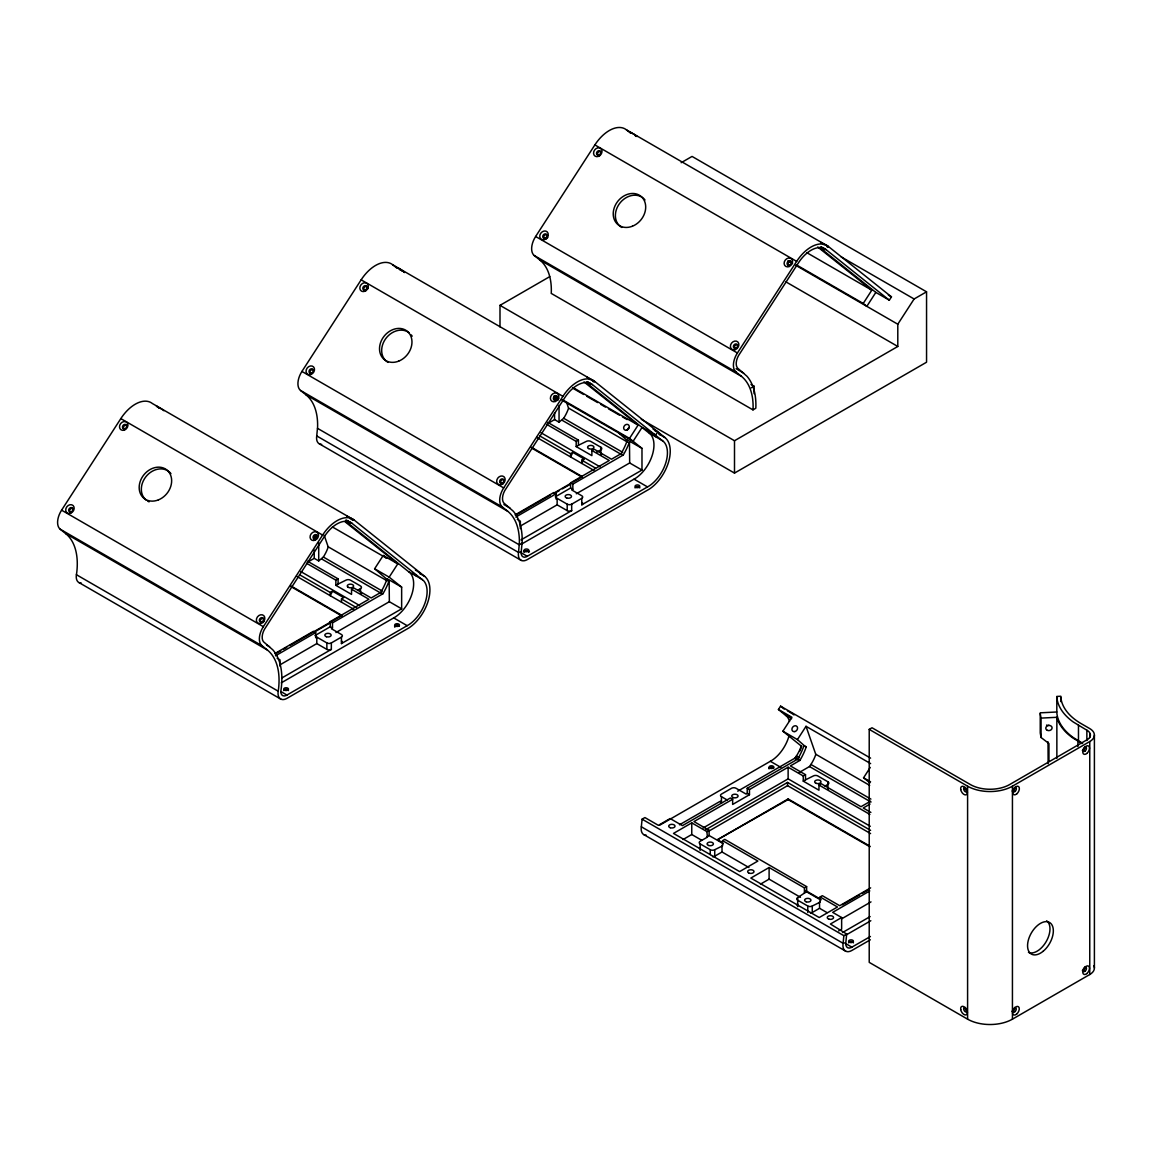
<?xml version="1.0" encoding="UTF-8"?>
<svg xmlns="http://www.w3.org/2000/svg" width="1152" height="1152" viewBox="0 0 1152 1152"><rect width="100%" height="100%" fill="white"/><g stroke="black" fill="none" stroke-linecap="round" stroke-linejoin="round"><path stroke-width="1.5" d="M404.64 272.462L403.776 271.627M520.373 528.624L520.358 521.15L517.306 519.379M803.261 775.958L803.261 781.142L805.507 779.846L805.507 774.662L803.261 775.958L788.126 767.218L749.462 789.552L749.462 794.722L732.643 804.442L732.643 799.258L730.397 797.962L682.459 825.638L670.147 818.539L658.382 825.336L644.904 817.56L642.096 819.173L641.333 826.79A12.586 7.272 -60 0 0 642.442 833.414L643.205 834.221A12.586 7.272 -60 0 0 646.272 835.2M754.085 393.682L754.07 386.208L750.974 384.422M534.254 255.528L539.669 259.848A70.546 40.723 -60 0 1 551.304 292.162L551.218 293.4L752.976 409.882L753.077 408.643A70.546 40.723 -60 0 0 741.427 376.33L736.027 372.024L534.254 255.528A15.854 9.158 -60 0 1 531.648 249.278L531.677 247.565A15.854 9.158 -60 0 1 535.637 236.491L594.878 144.907A31.709 18.302 -60 0 1 626.458 129.859L828.23 246.355L891.461 296.87L889.315 300.182L875.837 292.406L819.634 247.507M838.714 930.874L841.637 929.189L841.637 917.539L830.419 924.019L846.677 934.042L843.854 935.669L843.091 943.286A12.586 7.272 -60 0 0 851.832 950.486L870.35 939.787M846.677 934.042L845.755 943.402A8.611 4.968 -60 0 0 850.939 947.678L870.422 936.504M76.406 574.704L76.795 572.112A70.546 40.723 -60 0 0 65.621 533.534L60.206 529.214A15.854 9.158 -60 0 1 57.6 522.965L57.629 521.251A15.854 9.158 -60 0 1 61.589 510.178L120.83 418.594A31.709 18.302 -60 0 1 152.41 403.546L354.182 520.042L424.67 576.346A31.709 18.302 -60 0 1 428.141 601.099A31.709 18.302 -60 0 1 409.061 627.826L286.906 698.386A12.586 7.272 -60 0 1 278.179 691.186L76.406 574.704A12.586 7.272 -60 0 0 77.515 581.328L78.278 582.12A12.586 7.272 -60 0 0 81.346 583.099M316.728 435.946L317.592 427.09A70.546 40.723 -60 0 0 305.942 394.776L300.542 390.47A15.854 9.158 -60 0 1 297.936 384.221L297.965 382.507A15.854 9.158 -60 0 1 301.925 371.434L361.152 279.835A31.709 18.302 -60 0 1 392.746 264.787L594.518 381.283L665.006 437.587A31.709 18.302 -60 0 1 668.462 462.341A31.709 18.302 -60 0 1 649.397 489.067L527.242 559.627A12.586 7.272 -60 0 1 518.501 552.442L316.728 435.946A12.586 7.272 -60 0 0 317.851 442.57L318.6 443.362A12.586 7.272 -60 0 0 321.667 444.355M278.179 691.186L278.568 688.608A70.546 40.723 -60 0 0 267.379 650.03L261.979 645.71L60.206 529.214M518.501 552.442L519.35 543.586A70.546 40.723 -60 0 0 507.715 511.272L502.315 506.952L300.542 390.47M324.216 535.334L328.219 546.998A26.942 15.552 -60 0 1 323.352 557.021L318.715 560.938L314.237 558.346L308.448 561.686M566.856 403.171L568.555 408.254A26.942 15.552 -60 0 1 563.674 418.277L559.051 422.179L554.573 419.602L547.33 423.778M799.2 772.488L809.496 766.541L810.922 764.467A26.942 15.552 -60 0 0 815.803 754.445L806.026 726.322L797.443 739.598L806.112 747.259A43.546 25.142 -60 0 1 799.906 760.421L790.373 765.922L805.507 774.662M314.05 537.235L317.232 538.373M341.438 640.987A3.168 1.829 0 0 1 341.438 643.579L401.645 608.818L401.645 587.117L389.174 577.152L397.771 563.875L383.213 555.48L374.63 568.757L386.914 579.298A43.546 25.142 -60 0 1 380.693 592.459L371.174 597.96L353.794 587.938L351.547 589.219L351.547 594.403L335.866 585.346L335.866 580.162L306.518 563.227M554.371 398.477L557.554 399.614M618.566 432.878L627.235 440.539A43.546 25.142 -60 0 1 621.029 453.715L611.496 459.216L594.13 449.179L591.883 450.475L591.883 455.645L576.187 446.587L576.187 441.418L546.854 424.469M341.467 602.165L341.467 598.939L343.699 597.643L332.496 591.163L330.25 595.699L330.25 592.459L299.506 574.704M584.035 458.885L581.789 460.181L581.789 463.421L584.035 458.885L572.832 452.419L570.586 456.941L570.586 453.715L539.842 435.96M261.979 645.71A15.854 9.158 -60 0 1 263.362 626.674L322.603 535.075A31.709 18.302 -60 0 1 354.182 520.042M502.315 506.952A15.854 9.158 -60 0 1 503.698 487.915L562.925 396.331A31.709 18.302 -60 0 1 594.518 381.283M576.288 493.776L629.669 462.96L629.482 441.835A43.546 25.142 -60 0 1 623.275 454.997L572.832 484.128L572.832 489.298L571.709 489.946L581.774 495.763A3.168 1.829 0 0 1 581.774 498.355L581.774 504.821L641.981 470.059L641.981 448.358L629.51 438.408L638.093 425.117L584.006 381.917M736.027 372.024A15.854 9.158 -60 0 1 737.41 352.987L796.651 261.389A31.709 18.302 -60 0 1 828.23 246.355M875.837 292.406L866.822 306.346L863.222 303.466L871.805 290.189L817.718 246.989M499.997 326.923L499.997 305.352L734.501 440.741L897.797 346.464L897.797 324.216L914.112 298.987L926.554 291.816L926.554 362.218L734.501 473.098L641.318 419.299M789.509 721.382A27.734 16.013 -60 0 0 786.917 716.458L778.435 709.474L780.581 706.162L870.595 758.131M737.741 791.165L794.952 758.131L796.378 756.072A26.942 15.552 -60 0 0 801.259 746.05L782.885 731.203L791.914 717.264L778.435 709.474M869.904 782.842L863.568 777.787L870.25 767.448M281.232 682.862L395.395 616.925A27.734 16.013 -60 0 0 410.285 573.062L345.47 521.093M521.568 544.104L635.717 478.166A27.734 16.013 -60 0 0 650.606 434.318L585.922 382.435M352.037 523.354A27.749 16.013 -60 0 0 324.403 536.515L264.37 629.453A11.88 6.854 -60 0 0 263.477 641.736L272.851 649.872A74.506 43.013 -60 0 1 281.347 687.456L280.829 691.301A8.611 4.968 -60 0 0 286.013 695.578L408.874 624.701A27.734 16.013 -60 0 0 423.763 580.853L352.037 523.354L346.046 519.898M592.373 384.61A27.749 16.013 -60 0 0 564.725 397.771L504.706 490.694A11.88 6.854 -60 0 0 503.813 502.978L513.187 511.114A74.506 43.013 -60 0 1 522.158 542.074L521.15 552.557A8.611 4.968 -60 0 0 526.349 556.819L649.195 485.942A27.734 16.013 -60 0 0 664.085 442.094L592.373 384.61L587.88 382.003M659.419 825.35L772.027 760.306A27.734 16.013 -60 0 0 789.091 735.61M681.163 162.706L692.05 156.427L926.554 291.816M499.997 305.352L549.763 276.624M335.866 580.162L338.098 578.866L338.098 584.05L335.866 585.346M576.187 441.418L578.434 440.122L578.434 445.291L576.187 446.587M330.25 592.459L332.496 591.163M570.586 453.715L572.832 452.419M357.61 590.256L360.518 588.586A3.168 1.829 0 0 0 360.518 585.994L350.438 580.162A3.168 1.829 0 0 0 345.946 580.162L338.098 584.05M596.477 452.347L600.854 449.827A3.168 1.829 0 0 0 600.854 447.235L590.76 441.418A3.168 1.829 0 0 0 586.282 441.418L578.434 445.291M274.766 653.616L313.445 631.296L315.677 632.592L315.677 637.762L316.8 637.114L326.866 642.931A3.168 1.829 0 0 0 331.344 642.931L341.438 637.099A3.168 1.829 0 0 0 341.438 634.507L331.373 628.704L332.496 628.056L332.496 622.872L382.939 593.755A43.546 25.142 -60 0 0 389.146 580.594L389.347 601.704L335.952 632.534M314.971 635.587L330.25 626.76L330.25 621.59L368.928 599.256L351.547 589.219M515.102 514.872L553.766 492.538L556.013 493.834L556.013 499.018L557.136 498.37L567.202 504.173A3.168 1.829 0 0 0 571.68 504.173L581.774 498.355M555.293 496.829L570.586 488.002L570.586 482.832L609.264 460.498L591.883 450.475M276.005 653.544L280.613 650.894M283.68 649.123L286.762 647.338M289.829 645.566L340.488 616.32M516.341 514.8L550.109 495.302M553.19 493.517L570.067 483.768M573.149 481.997L582.35 476.683L531.432 447.278M314.395 632.045L329.746 623.174M554.717 493.286L559.325 490.622M562.392 488.851L570.067 484.416M275.472 655.805L315.677 632.592M515.808 517.046L556.013 493.834M751.262 387.821L754.07 386.208M280.008 664.834L316.8 643.594L326.866 649.397A3.168 1.829 0 0 0 331.344 649.397L331.344 642.931M520.33 526.075L557.136 504.835L567.202 510.638A3.168 1.829 0 0 0 571.68 510.638L571.68 504.173M282.182 677.779L331.344 649.397M520.978 539.914L571.68 510.638M522.072 543.197L519.264 544.824L317.491 428.328M752.976 409.882L755.798 408.254L755.87 407.146A74.506 43.013 -60 0 0 746.899 376.186L737.525 368.05A11.88 6.854 -60 0 1 738.418 355.766L798.451 262.829A27.749 16.013 -60 0 1 826.085 249.667L889.315 300.182M679.478 824.803L719.899 801.461M749.462 794.722L747.216 793.426L747.216 788.256L797.659 759.139A43.546 25.142 -60 0 0 803.866 745.963L806.299 746.683M691.762 822.859L673.488 833.414L739.627 871.589L757.886 861.048L722.578 840.658L722.578 845.842L714.73 849.715A3.168 1.829 0 0 1 710.251 849.715L700.157 843.898A3.168 1.829 0 0 1 700.157 841.306L707.443 837.101L706.882 831.6L691.762 822.859L691.762 834.509L701.741 840.283M732.643 799.258L693.965 821.578L709.099 830.318L709.099 835.502L723.37 843.739M747.216 793.426L746.093 794.074L736.027 788.27A3.168 1.829 0 0 0 731.549 788.27L721.454 794.088A3.168 1.829 0 0 0 721.454 796.68L721.454 803.16A3.168 1.829 0 0 1 720.778 801.158M1094.4 735.062L1094.4 968.054A15.854 9.158 0 0 1 1089.763 974.52L1012.435 1019.16A31.709 18.302 0 0 1 967.594 1019.16L869.213 962.366L869.213 729.374L872.006 727.762L970.402 784.57A27.749 16.013 0 0 0 1009.627 784.57L1087.978 739.238A11.88 6.854 0 0 0 1087.978 730.886L1073.318 722.016A74.506 43.013 0 0 1 1056.816 697.19M683.107 839.506L691.762 834.509M703.238 827.885L788.126 778.867L870.293 826.301M705.758 829.67L787.565 782.424L870.581 830.362M706.882 831.6L709.099 830.318M708.84 831.125L787.565 785.664L870.581 833.587M706.882 836.784L709.099 835.502M869.918 846.792L788.126 799.574L717.509 839.707L788.126 798.941L869.918 846.158M722.578 840.658L724.795 839.376L806.63 886.622L806.63 891.806L804.413 893.088L804.413 887.904L769.104 867.514L750.83 878.069L819.216 917.539L837.475 906.998L820.109 896.962L820.109 902.146L812.261 906.019A3.168 1.829 0 0 1 807.768 906.019L797.688 900.202A3.168 1.829 0 0 1 797.688 897.61L804.413 893.088M803.261 781.142L818.957 790.2L818.957 785.016L821.203 783.72L860.99 806.702L870.523 801.202M825.005 786.053L827.928 784.368A3.168 1.829 0 0 0 827.928 781.79L817.834 775.958A3.168 1.829 0 0 0 813.355 775.958L805.507 779.846M712.498 856.728A3.168 1.829 0 0 0 714.73 856.195L722.016 851.99L748.93 867.514M870.034 804.067L863.237 807.998L870.883 812.419M760.45 884.16L769.104 879.163L800.482 897.293M804.413 887.904L806.63 886.622M820.109 896.962L822.326 895.68L839.693 905.717L870.638 887.861M869.213 729.374L967.594 786.182A31.709 18.302 0 0 0 1012.435 786.182L1089.763 741.542A15.854 9.158 0 0 0 1089.763 728.597L1081.354 723.744A70.546 40.723 0 0 1 1060.79 697.075M810.432 913.018A3.168 1.829 0 0 0 812.261 912.499L819.547 908.294L827.021 912.6M842.472 904.766L859.363 895.003M862.43 893.232L868.565 889.69M869.789 890.928L832.666 912.37L841.637 917.539M841.867 918.706L870.998 901.886M842.501 932.544L870.149 916.574M846.158 934.963L870.826 920.722M1056.816 711.994L1040.242 712.829L1040.242 732.96L1041.062 737.496L1048.954 743.558L1048.954 761.184M1040.242 713.578L1041.062 718.099L1056.859 717.307A75.298 43.474 0 0 0 1072.714 737.87L1082.088 743.616M820.843 247.09L824.76 249.581M347.328 520.92L350.726 523.238M416.635 575.928L412.69 573.394L416.664 575.899M787.061 715.406L791.035 717.984M790.963 717.998L787.032 715.435M404.51 272.448L403.747 272.117M660.874 435.096L659.678 433.872M350.597 523.238L348.034 521.323M787.45 710.842L788.371 711.288M821.117 247.09L824.774 249.552M660.485 434.923L659.65 434.477M419.904 573.552L420.811 573.898L418.651 572.126M397.843 267.782L397.08 267.754M827.741 247.046L826.733 246.47M398.146 267.955L403.186 271.181M593.712 381.816L592.632 381.182M788.674 711.461L790.574 712.598M841.118 256.853L914.112 298.987M821.592 247.075L826.085 249.667M888.365 295.07L891.461 296.87M806.832 252.677L871.805 290.189M594.878 144.907L796.651 261.389M788.962 260.597L792.058 262.382A2.376 1.93 -51.4 0 0 789.019 262.253A2.376 1.93 -51.4 0 0 788.386 265.464M796.709 265.061L863.222 303.466M787.925 260.798L792.576 263.477M795.658 265.262L897.797 324.216M785.981 281.909L897.797 346.464M535.637 236.491L737.41 352.987M736.142 368.726L743.63 373.061M539.669 259.848L741.427 376.33M653.098 429.106L657.749 431.798L655.603 435.125L642.125 427.334L633.11 441.274L561.946 400.19M658.8 434.002L665.006 437.587M573.12 387.605L638.093 425.117M572.76 388.195L583.632 394.474M586.742 396.274L597.629 402.552M600.739 404.352L605.39 407.045M608.501 408.83L619.387 415.123M622.483 416.909L627.149 419.602M649.339 433.094L662.803 440.87M361.152 279.835L562.925 396.331M555.25 395.525L558.346 397.31M562.982 399.989L629.51 438.408M554.213 395.726L558.85 398.405M627.422 439.963L641.981 448.358M568.598 408.11L627.653 442.195M563.674 418.277L622.728 452.362M621.029 453.715L623.275 454.997M562.248 420.336L621.302 454.435M629.669 462.96L641.981 470.059M547.819 422.438L578.434 440.122M634.061 479.16L647.539 486.936M1060.79 701.611L1060.79 696.24L1056.816 696.427L1056.816 712.757A74.506 43.013 0 0 0 1073.318 737.582L1082.664 743.299M541.051 432.778L599.962 466.776M581.789 460.181L595.483 468.086M536.76 437.414L593.971 470.448M531.432 447.926L582.35 477.331M570.586 482.832L572.832 484.128M570.586 488.002L572.832 489.298M301.925 371.434L503.698 487.915M503.914 504.533L509.904 507.989M305.942 394.776L507.715 511.272M519.854 552.01L527.342 556.33M319.507 443.938L521.28 560.419M806.026 726.322L870.624 763.618M785.635 715.234L791.626 718.69M782.885 731.203L797.443 739.598M863.568 777.787L870.581 781.834M815.846 754.301L869.674 785.376M796.378 756.072L799.459 757.843M810.922 764.467L870.912 799.099M797.659 759.139L799.906 760.421M794.952 758.131L798.034 759.917M809.496 766.541L871.013 802.051M818.957 785.016L869.904 814.435M770.357 761.299L780.84 767.347M420.019 573.653L424.67 576.346M332.424 526.954L386.827 558.36L383.213 555.48M409.003 571.853L422.482 579.629M120.83 418.594L322.603 535.075M374.63 568.757L389.174 577.152M387.101 578.707L401.645 587.117M747.216 788.256L749.462 789.552M328.262 546.854L387.317 580.954M323.352 557.021L382.392 591.12M380.693 592.459L382.939 593.755M321.912 559.094L380.966 593.194M389.347 601.704L401.645 608.818M721.454 796.68L727.214 800.006M307.498 561.197L338.098 578.866M393.725 617.918L407.203 625.694M300.715 571.522L359.626 605.534M341.467 598.939L356.674 607.723M296.438 576.173L353.635 609.192M291.096 586.037L342.029 615.442M291.096 586.685L342.029 616.09M717.509 839.707L722.146 842.371M805.464 890.482L820.901 899.395M805.464 891.13L820.886 900.043M330.25 621.59L332.496 622.872M330.25 626.76L332.496 628.056M642.096 819.173L843.854 935.669M844.445 942.869L851.933 947.189M641.333 826.79L843.091 943.286M644.098 834.782L845.87 951.278M61.589 510.178L263.362 626.674M266.587 645.019L269.582 646.747M65.621 533.534L267.379 650.03M277.114 658.224L280.022 659.894L280.123 666.274M281.016 691.632L287.006 695.088M79.171 582.682L280.944 699.178M654.984 430.834L656.122 431.51M636.163 136.454L635.386 135.979M402.451 271.382L401.674 270.907M352.685 520.157L351.893 519.682M415.397 570.024L416.621 570.787M633.758 134.15L630.418 132.336L631.008 132.998M825.163 244.699L820.93 242.41L822.398 243.648M634.176 134.41L637.214 136.483M790.992 712.858L792.23 713.678M400.421 270.13L399.197 269.309M350.654 518.904L349.834 518.357M825.566 244.973L828.504 247.061M417.456 571.32L418.262 571.867M823.882 244.67L823.104 244.138M590.155 379.598L589.378 379.066M658.195 432.835L659.333 433.627M159.264 408.341L158.486 407.808M162.158 409.45L156.384 406.022L157.795 407.318M793.008 714.197L794.016 714.931M353.722 520.186L346.896 516.053L347.515 516.701M162.85 409.939L163.886 410.731M588.37 378.346L587.218 377.309L594.576 381.83M626.458 129.859L630.677 133.229M392.746 264.787L396.965 268.157M553.982 396.432L557.784 399.47M780.581 706.162L784.21 709.056M345.067 521.784L397.771 563.875M314.568 535.91L317.333 538.128M1094.4 968.054L1094.27 966.859A15.854 9.158 0 0 0 1093.853 965.678M1089.763 733.968L1089.763 737.554M1089.763 741.542L1089.763 974.52M1086.869 730.152L1086.869 740.534M1078.474 725.314L1078.474 740.88M1077.898 741.197L1077.898 746.554M1056.859 717.307L1056.859 758.39M1048.018 741.816L1048.133 763.704M1041.062 718.099L1041.062 737.496M1012.435 786.182L1012.435 1019.16M967.594 786.182L967.594 1019.16M827.928 781.79L827.928 789.221M819.547 901.814L819.547 908.294M812.261 906.019L812.261 912.499M807.768 906.019L807.768 912.499M797.688 897.61L797.688 906.667M788.126 767.218L788.126 778.867M788.126 798.941L788.126 800.021M787.565 782.424L787.565 785.664M769.104 867.514L769.104 879.163M734.501 440.741L734.501 473.098M722.016 845.51L722.016 851.99M714.73 849.715L714.73 856.195M710.251 849.715L710.251 854.582M700.157 843.898L700.157 850.363M600.854 447.235L600.854 454.68M567.202 504.173L567.202 510.638M559.051 405.49L559.051 422.179M557.136 498.37L557.136 504.835M554.573 412.92L554.573 419.602M360.518 588.586L360.518 593.438M341.438 637.099L341.438 643.579M326.866 642.931L326.866 649.397M318.715 542.578L318.715 560.938M316.8 637.114L316.8 643.594M314.237 536.645L314.237 539.986M314.237 550.008L314.237 558.346M966.197 1008.648A2.376 1.368 60 0 1 966.298 1012.003A2.376 1.368 60 0 1 963.691 1009.152A2.376 1.368 60 0 1 965.866 1008.302M1046.678 920.837A18.23 10.526 -60 0 1 1046.203 941.587A18.23 10.526 -60 0 1 1028.462 952.373M1014.638 1007.438A2.376 1.368 -60 0 1 1014.091 1010.117A2.376 1.368 -60 0 1 1011.974 1011.211M1084.91 967.061A2.376 1.368 -60 0 1 1084.306 969.581A2.376 1.368 -60 0 1 1082.333 970.718M967.162 1011.11A2.376 1.368 60 0 1 965.203 1007.482M967.162 791.064A2.376 1.368 60 0 1 965.203 787.435M1084.954 747.086A2.376 1.368 -60 0 1 1084.234 749.549A2.376 1.368 -60 0 1 1082.333 750.586M1014.811 787.392A2.376 1.368 -60 0 1 1014.134 790.013A2.376 1.368 -60 0 1 1012.09 791.006M1048.954 725.213A3.168 2.578 -8.6 0 1 1046.549 725.083M769.09 768.902A2.376 1.368 0 0 1 770.846 767.491A2.376 1.368 0 0 1 773.582 768.197M768.874 768.067A4.752 2.75 0 0 1 773.611 767.923M848.664 942.84A2.376 1.368 0 0 1 851.04 941.544A2.376 1.368 0 0 1 853.416 942.84M849.816 941.818A4.752 2.75 0 0 1 853.2 942.019M796.867 904.91A3.168 1.829 0 0 1 797.688 904.09M699.48 848.376A3.168 1.829 0 0 1 699.883 847.958M827.928 788.256A3.168 1.829 0 0 1 828.432 788.63M801.763 746.035A27.734 16.013 -60 0 1 799.589 751.306M796.738 756.36A27.734 16.013 -60 0 1 795.096 758.736M411.278 334.901A18.23 14.832 -51.4 0 1 412.171 336.197M388.022 362.39A18.23 14.832 -51.4 0 1 385.546 338.89A18.23 14.832 -51.4 0 1 409.075 332.712M365.803 290.794A2.376 1.93 -51.4 0 1 363.758 288.835A2.376 1.93 -51.4 0 1 366.206 286.387A2.376 1.93 -51.4 0 1 367.92 288.677M310.968 373.853A2.376 1.93 -51.4 0 1 310.622 370.498A2.376 1.93 -51.4 0 1 313.934 370.354M502.891 483.97A2.376 1.93 -51.4 0 1 500.688 481.651A2.376 1.93 -51.4 0 1 504 479.851M554.674 400.392A2.376 1.93 -51.4 0 1 555.221 397.267A2.376 1.93 -51.4 0 1 558.158 397.21M558.101 399.773A2.376 1.93 -51.4 0 1 557.611 400.349M627.307 430.07A3.168 2.578 -51.4 0 1 629.251 427.565M635.054 487.915A2.376 1.368 0 0 1 637.416 486.619A2.376 1.368 0 0 1 639.792 487.915M636.682 486.835A4.752 2.75 0 0 1 638.654 486.893M524.146 552.413A2.376 1.368 0 0 1 526.45 550.685A2.376 1.368 0 0 1 528.739 552.413M523.454 551.477A4.752 2.75 0 0 1 529.445 551.477M600.854 453.715A3.168 1.829 0 0 1 601.675 454.536M582.278 502.618A3.168 1.829 0 0 1 581.774 504.821M621.734 227.448A18.23 14.832 -51.4 0 1 620.424 202.45A18.23 14.832 -51.4 0 1 644.99 199.958M599.53 155.851A2.376 1.93 -51.4 0 1 597.542 153.475A2.376 1.93 -51.4 0 1 600.682 151.589M545.083 239.026A2.376 1.93 -51.4 0 1 544.262 235.656A2.376 1.93 -51.4 0 1 547.747 235.598M547.79 237.139A2.376 1.93 -51.4 0 1 547.474 237.802M546.61 238.68A2.376 1.93 -51.4 0 1 545.515 239.04M734.688 348.494A2.376 1.93 -51.4 0 1 737.885 345.024M394.877 627.235A2.376 1.368 0 0 1 396.13 625.493A2.376 1.368 0 0 1 399.211 626.126M394.502 625.997A4.752 2.75 0 0 1 399.254 625.853M283.766 690.595A2.376 1.368 0 0 1 286.114 689.443A2.376 1.368 0 0 1 288.461 690.595M284.89 689.717A4.752 2.75 0 0 1 287.352 689.717M361.21 593.05A3.168 1.829 0 0 1 361.454 593.755M146.405 500.285A18.23 14.832 -51.4 0 1 147.01 475.416A18.23 14.832 -51.4 0 1 170.942 473.645M149.098 501.84A18.23 14.832 -51.4 0 1 147.701 501.134M123.926 429.106A2.376 1.93 -51.4 0 1 124.243 425.909A2.376 1.93 -51.4 0 1 127.282 425.765M69.998 512.122A2.376 1.93 -51.4 0 1 73.21 508.651M261.288 622.67A2.376 1.93 -51.4 0 1 261.101 619.142A2.376 1.93 -51.4 0 1 264.413 619.546M264.384 620.899A2.376 1.93 -51.4 0 1 264.067 621.562M263.203 622.426A2.376 1.93 -51.4 0 1 262.771 622.642M315.173 539.712A2.376 1.93 -51.4 0 1 314.28 536.803A2.376 1.93 -51.4 0 1 317.376 535.565M587.131 381.917L591.062 384.48L587.203 381.946M653.069 434.578L656.971 437.17L653.069 434.578M1085.126 971.122A2.376 1.368 -60 0 0 1086.019 967.406A2.376 1.368 -60 0 0 1083.168 969.739A2.376 1.368 -60 0 0 1085.126 971.122M1086.811 973.598A4.752 2.75 -60 0 0 1088.611 966.154A4.752 2.75 -60 0 0 1082.923 970.848A4.752 2.75 -60 0 0 1086.811 973.598M1014.912 1011.658A2.376 1.368 -60 0 0 1015.805 1007.942A2.376 1.368 -60 0 0 1012.968 1010.275A2.376 1.368 -60 0 0 1014.912 1011.658M1016.611 1014.134A4.752 2.75 -60 0 0 1018.411 1006.69A4.752 2.75 -60 0 0 1012.709 1011.384A4.752 2.75 -60 0 0 1016.611 1014.134M1085.126 750.989A2.376 1.368 -60 0 0 1086.019 747.274A2.376 1.368 -60 0 0 1083.168 749.606A2.376 1.368 -60 0 0 1085.126 750.989M1086.811 753.466A4.752 2.75 -60 0 0 1088.611 746.021A4.752 2.75 -60 0 0 1082.923 750.715A4.752 2.75 -60 0 0 1086.811 753.466M1015.027 791.453A2.376 1.368 -60 0 0 1015.92 787.738A2.376 1.368 -60 0 0 1013.069 790.085A2.376 1.368 -60 0 0 1015.027 791.453M1016.712 793.93A4.752 2.75 -60 0 0 1018.512 786.499A4.752 2.75 -60 0 0 1012.824 791.179A4.752 2.75 -60 0 0 1016.712 793.93M960.71 1009.526A4.752 2.75 60 0 0 966.254 1014.811A4.752 2.75 60 0 0 965.045 1007.525A4.752 2.75 60 0 0 960.71 1009.526M960.71 789.494A4.752 2.75 60 0 0 966.254 794.765A4.752 2.75 60 0 0 965.045 787.493A4.752 2.75 60 0 0 960.71 789.494M963.706 789.264A2.376 1.368 60 0 0 966.47 791.899A2.376 1.368 60 0 0 965.866 788.256A2.376 1.368 60 0 0 963.706 789.264M1043.136 951.278A18.23 10.526 -60 0 0 1050.034 922.781A18.23 10.526 -60 0 0 1028.189 940.752A18.23 10.526 -60 0 0 1043.136 951.278M1047.355 730.354A3.168 2.578 -8.6 0 0 1052.093 727.877A3.168 2.578 -8.6 0 0 1047.355 725.875A3.168 2.578 -8.6 0 0 1047.355 730.354M806.184 901.786A3.168 1.829 0 0 0 810.95 900.202A3.168 1.829 0 0 0 806.184 898.618A3.168 1.829 0 0 0 806.184 901.786M708.667 845.482A3.168 1.829 0 0 0 713.419 843.898A3.168 1.829 0 0 0 708.667 842.314A3.168 1.829 0 0 0 708.667 845.482M816.25 783.374A3.168 1.829 0 0 0 821.002 781.79A3.168 1.829 0 0 0 816.25 780.192A3.168 1.829 0 0 0 816.25 783.374M733.32 797.616A3.168 1.829 0 0 0 738.086 796.032A3.168 1.829 0 0 0 733.32 794.448A3.168 1.829 0 0 0 733.32 797.616M770.17 768.298A2.376 1.368 0 0 0 773.827 767.218A2.376 1.368 0 0 0 770.386 765.922A2.376 1.368 0 0 0 770.17 768.298M849.744 942.379A2.376 1.368 0 0 0 853.416 941.299A2.376 1.368 0 0 0 849.96 940.003A2.376 1.368 0 0 0 849.744 942.379M794.822 731.578A3.168 2.578 -51.4 0 0 797.141 726.682A3.168 2.578 -51.4 0 0 792.259 727.834A3.168 2.578 -51.4 0 0 794.822 731.578M828.835 919.123A3.168 1.829 0 0 0 833.587 917.539A3.168 1.829 0 0 0 828.835 915.955A3.168 1.829 0 0 0 828.835 919.123M748.598 872.885A3.168 1.829 0 0 0 753.898 872.064A3.168 1.829 0 0 0 750.01 869.818A3.168 1.829 0 0 0 748.598 872.885M670.277 827.741A3.168 1.829 0 0 0 675.029 826.157A3.168 1.829 0 0 0 670.277 824.573A3.168 1.829 0 0 0 670.277 827.741M311.53 373.075A2.376 1.93 -51.4 0 0 312.754 369.274A2.376 1.93 -51.4 0 0 309.139 370.714A2.376 1.93 -51.4 0 0 311.53 373.075M311.054 374.443A4.752 3.874 -51.4 0 0 313.488 366.84A4.752 3.874 -51.4 0 0 306.288 369.72A4.752 3.874 -51.4 0 0 311.054 374.443M365.314 289.915A2.376 1.93 -51.4 0 0 366.538 286.114A2.376 1.93 -51.4 0 0 362.923 287.554A2.376 1.93 -51.4 0 0 365.314 289.915M364.838 291.269A4.752 3.874 -51.4 0 0 367.286 283.68A4.752 3.874 -51.4 0 0 360.072 286.546A4.752 3.874 -51.4 0 0 364.838 291.269M502.171 483.149A2.376 1.93 -51.4 0 0 503.395 479.347A2.376 1.93 -51.4 0 0 499.781 480.787A2.376 1.93 -51.4 0 0 502.171 483.149M501.696 484.502A4.752 3.874 -51.4 0 0 504.13 476.899A4.752 3.874 -51.4 0 0 496.915 479.779A4.752 3.874 -51.4 0 0 501.696 484.502M555.869 400.104A2.376 1.93 -51.4 0 0 557.093 396.302A2.376 1.93 -51.4 0 0 553.478 397.742A2.376 1.93 -51.4 0 0 555.869 400.104M555.394 401.472A4.752 3.874 -51.4 0 0 557.842 393.869A4.752 3.874 -51.4 0 0 550.627 396.749A4.752 3.874 -51.4 0 0 555.394 401.472M398.707 361.138A18.23 14.832 -51.4 0 0 408.082 332.006A18.23 14.832 -51.4 0 0 380.434 343.037A18.23 14.832 -51.4 0 0 398.707 361.138M626.53 430.171A3.168 2.578 -51.4 0 0 628.862 425.29A3.168 2.578 -51.4 0 0 623.981 426.442A3.168 2.578 -51.4 0 0 626.53 430.171M588.514 448.531A3.168 1.829 0 0 0 593.827 447.71A3.168 1.829 0 0 0 589.939 445.464A3.168 1.829 0 0 0 588.514 448.531M566.726 497.995A3.168 1.829 0 0 0 571.493 496.411A3.168 1.829 0 0 0 566.726 494.827A3.168 1.829 0 0 0 566.726 497.995M525.154 551.534A2.376 1.368 0 0 0 528.826 550.454A2.376 1.368 0 0 0 525.37 549.158A2.376 1.368 0 0 0 525.154 551.534M636.134 487.454A2.376 1.368 0 0 0 639.792 486.374A2.376 1.368 0 0 0 636.336 485.093A2.376 1.368 0 0 0 636.134 487.454M545.242 238.147A2.376 1.93 -51.4 0 0 546.466 234.346A2.376 1.93 -51.4 0 0 542.866 235.786A2.376 1.93 -51.4 0 0 545.242 238.147M544.766 239.501A4.752 3.874 -51.4 0 0 547.214 231.912A4.752 3.874 -51.4 0 0 540 234.778A4.752 3.874 -51.4 0 0 544.766 239.501M599.026 154.973A2.376 1.93 -51.4 0 0 600.25 151.171A2.376 1.93 -51.4 0 0 596.65 152.611A2.376 1.93 -51.4 0 0 599.026 154.973M598.55 156.341A4.752 3.874 -51.4 0 0 600.998 148.738A4.752 3.874 -51.4 0 0 593.784 151.618A4.752 3.874 -51.4 0 0 598.55 156.341M735.883 348.206A2.376 1.93 -51.4 0 0 737.107 344.405A2.376 1.93 -51.4 0 0 733.507 345.845A2.376 1.93 -51.4 0 0 735.883 348.206M735.408 349.574A4.752 3.874 -51.4 0 0 737.856 341.971A4.752 3.874 -51.4 0 0 730.642 344.851A4.752 3.874 -51.4 0 0 735.408 349.574M789.581 265.176A2.376 1.93 -51.4 0 0 790.805 261.374A2.376 1.93 -51.4 0 0 787.205 262.814A2.376 1.93 -51.4 0 0 789.581 265.176M789.106 266.544A4.752 3.874 -51.4 0 0 791.554 258.941A4.752 3.874 -51.4 0 0 784.339 261.821A4.752 3.874 -51.4 0 0 789.106 266.544M632.434 226.21A18.23 14.832 -51.4 0 0 641.794 197.064A18.23 14.832 -51.4 0 0 614.146 208.094A18.23 14.832 -51.4 0 0 632.434 226.21M71.194 511.834A2.376 1.93 -51.4 0 0 72.418 508.032A2.376 1.93 -51.4 0 0 68.818 509.472A2.376 1.93 -51.4 0 0 71.194 511.834M70.718 513.187A4.752 3.874 -51.4 0 0 73.166 505.598A4.752 3.874 -51.4 0 0 65.952 508.464A4.752 3.874 -51.4 0 0 70.718 513.187M124.978 428.659A2.376 1.93 -51.4 0 0 126.202 424.858A2.376 1.93 -51.4 0 0 122.602 426.298A2.376 1.93 -51.4 0 0 124.978 428.659M124.502 430.027A4.752 3.874 -51.4 0 0 126.95 422.424A4.752 3.874 -51.4 0 0 119.736 425.304A4.752 3.874 -51.4 0 0 124.502 430.027M261.835 621.893A2.376 1.93 -51.4 0 0 263.059 618.091A2.376 1.93 -51.4 0 0 259.459 619.531A2.376 1.93 -51.4 0 0 261.835 621.893M261.36 623.261A4.752 3.874 -51.4 0 0 263.808 615.658A4.752 3.874 -51.4 0 0 256.594 618.538A4.752 3.874 -51.4 0 0 261.36 623.261M315.533 538.862A2.376 1.93 -51.4 0 0 316.757 535.061A2.376 1.93 -51.4 0 0 313.157 536.501A2.376 1.93 -51.4 0 0 315.533 538.862M315.058 540.23A4.752 3.874 -51.4 0 0 317.506 532.627A4.752 3.874 -51.4 0 0 310.291 535.507A4.752 3.874 -51.4 0 0 315.058 540.23M348.192 587.29A3.168 1.829 0 0 0 353.491 586.469A3.168 1.829 0 0 0 349.618 584.222A3.168 1.829 0 0 0 348.192 587.29M326.405 636.739A3.168 1.829 0 0 0 331.157 635.155A3.168 1.829 0 0 0 326.405 633.571A3.168 1.829 0 0 0 326.405 636.739M158.386 499.896A18.23 14.832 -51.4 0 0 167.746 470.75A18.23 14.832 -51.4 0 0 140.098 481.781A18.23 14.832 -51.4 0 0 158.386 499.896M284.818 690.278A2.376 1.368 0 0 0 288.49 689.198A2.376 1.368 0 0 0 285.034 687.902A2.376 1.368 0 0 0 284.818 690.278M395.798 626.213A2.376 1.368 0 0 0 399.47 625.133A2.376 1.368 0 0 0 396.014 623.837A2.376 1.368 0 0 0 395.798 626.213"/></g></svg>
